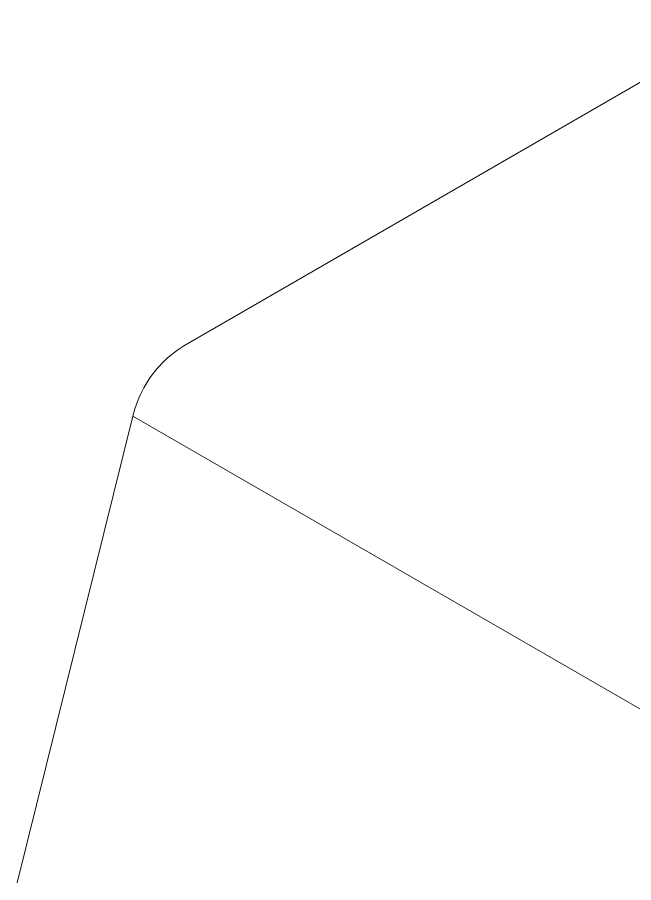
# Model space of a CAD drawing. Header units: millimetres. Extents: x -75 to 3710, y -20 to 2482.
# Drawn here: x 3246.65 to 3265.49, y 573.83 to 600.29 of the extents above; entities that cross this region are included whole.
import ezdxf

# ---------------------------------------------------------------- set-up
doc = ezdxf.new("R2010")
doc.units = ezdxf.units.MM
doc.layers.add('ZANO_R', color=7, linetype='Continuous', lineweight=0)

msp = doc.modelspace()

# ---------------------------------------------------------------- linework, layer by layer
at = {"layer": 'ZANO_R'}
for p, q in [((3251.812, 590.291), (3269.137, 600.294)), ((3251.424, 590.029), (3251.517, 590.1)), ((3251.517, 590.1), (3251.613, 590.167)), ((3251.613, 590.167), (3251.712, 590.231)), ((3251.712, 590.231), (3251.812, 590.291)), ((3251.158, 589.8), (3251.244, 589.879)), ((3251.244, 589.879), (3251.332, 589.956)), ((3251.332, 589.956), (3251.424, 590.029)), ((3250.841, 589.454), (3250.916, 589.545)), ((3250.916, 589.545), (3250.994, 589.632)), ((3250.994, 589.632), (3251.074, 589.717)), ((3251.074, 589.717), (3251.158, 589.8)), ((3250.701, 589.267), (3250.77, 589.362)), ((3250.77, 589.362), (3250.841, 589.454)), ((3250.516, 588.968), (3250.574, 589.07)), ((3250.574, 589.07), (3250.636, 589.169)), ((3250.636, 589.169), (3250.701, 589.267)), ((3250.361, 588.653), (3250.409, 588.76)), ((3250.409, 588.76), (3250.461, 588.865)), ((3250.461, 588.865), (3250.516, 588.968)), ((3250.276, 588.435), (3250.317, 588.544)), ((3250.317, 588.544), (3250.361, 588.653)), ((3250.206, 588.211), (3250.239, 588.323)), ((3250.239, 588.323), (3250.276, 588.435)), ((3246.647, 573.833), (3250.177, 588.098)), ((3246.647, 573.833), (3250.176, 588.097)), ((3246.647, 573.833), (3250.176, 588.097)), ((3246.647, 573.833), (3250.176, 588.097)), ((3272.806, 575.032), (3250.176, 588.097)), ((3250.177, 588.098), (3250.206, 588.211))]:
    msp.add_line(p, q, dxfattribs=at)

doc.saveas('drawing.dxf')
